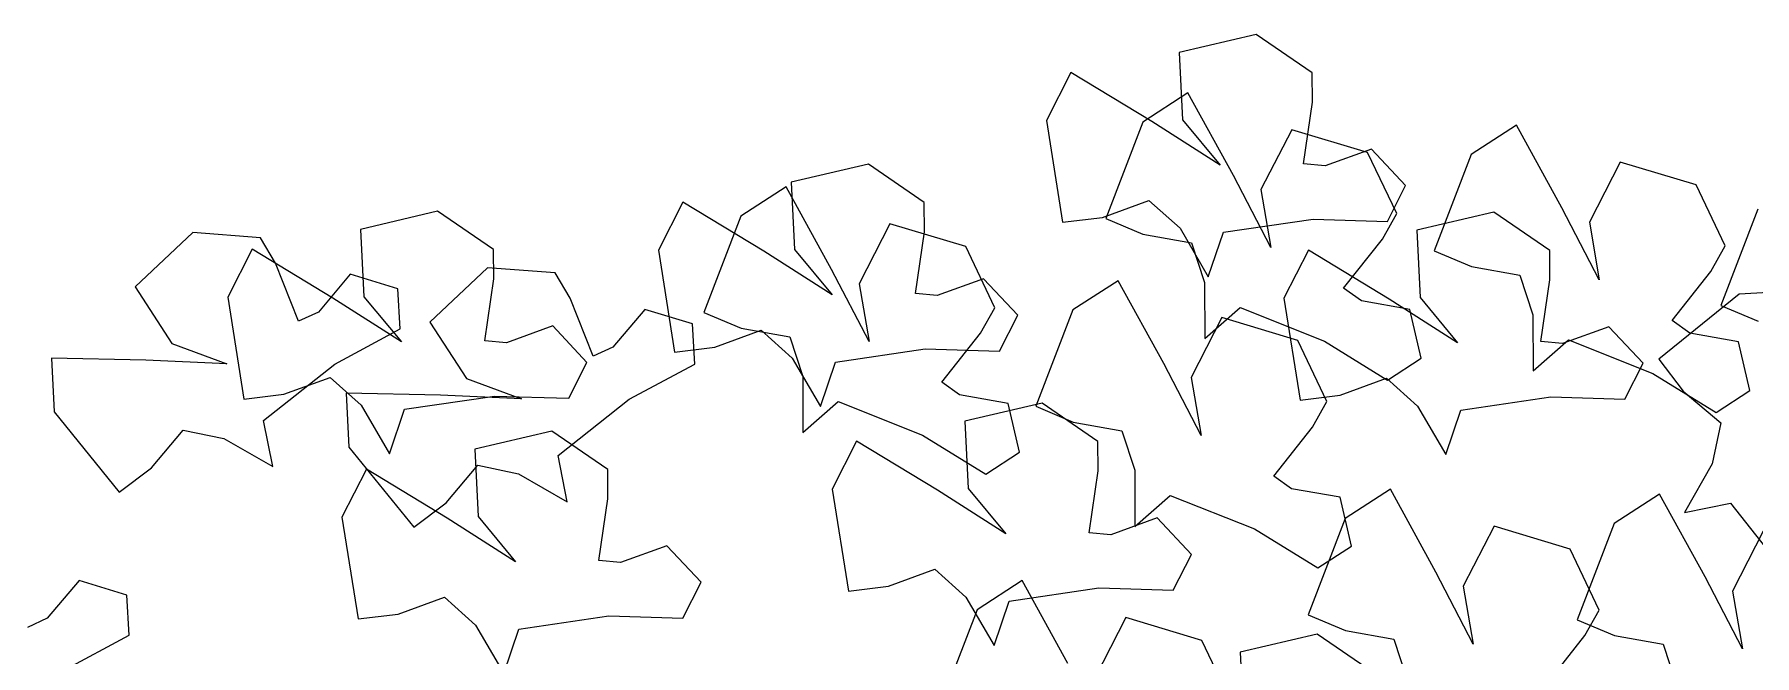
# Model space of a CAD drawing. Header units: millimetres. Extents: x 441156 to 441876, y 4514765 to 4515211.
# Drawn here: x 441540.407 to 441542.04, y 4514823.311 to 4514823.901 of the extents above; entities that cross this region are included whole.
import ezdxf

# ---------------------------------------------------------------- set-up
doc = ezdxf.new("R2010")
doc.units = ezdxf.units.MM
doc.layers.add('01_piscinas', color=254, linetype='Continuous')

msp = doc.modelspace()

# ---------------------------------------------------------------- linework, layer by layer
at = {"layer": '01_piscinas'}
for p, q in [((441541.56657878, 4514823.90137245, 0.00000053), (441541.49333631, 4514823.88411705, 0.00000053)), ((441541.61957077, 4514823.86498153, 0.00000053), (441541.56657878, 4514823.90137245, 0.00000053)), ((441541.49333631, 4514823.88411705, 0.00000053), (441541.49647489, 4514823.82021843, 0.00000053)), ((441541.39052135, 4514823.8652827, 0.00000053), (441541.36732413, 4514823.81973973, 0.00000053)), ((441541.46728828, 4514823.8187798, 0.00000053), (441541.39052135, 4514823.8652827, 0.00000053)), ((441541.61985964, 4514823.83715406, 0.00000053), (441541.61957077, 4514823.86498153, 0.00000053)), ((441541.50171438, 4514823.84596075, 0.00000053), (441541.45885352, 4514823.81811799, 0.00000053)), ((441541.54494505, 4514823.76730459, 0.00000053), (441541.50171438, 4514823.84596075, 0.00000053)), ((441541.6113037, 4514823.77838159, 0.00000053), (441541.61985964, 4514823.83715406, 0.00000053)), ((441541.36732413, 4514823.81973973, 0.00000053), (441541.38263906, 4514823.72295765, 0.00000053)), ((441541.53216775, 4514823.77733289, 0.00000053), (441541.46728828, 4514823.8187798, 0.00000053)), ((441541.49647489, 4514823.82021843, 0.00000053), (441541.53216775, 4514823.77733289, 0.00000053)), ((441541.45885352, 4514823.81811799, 0.00000053), (441541.42372559, 4514823.72664479, 0.00000053)), ((441541.60017192, 4514823.8108643, 0.00000053), (441541.57094071, 4514823.75395718, 0.00000053)), ((441541.67222946, 4514823.78918668, 0.00000053), (441541.60017192, 4514823.8108643, 0.00000053)), ((441541.81350767, 4514823.81522804, 0.00000053), (441541.77064682, 4514823.78738528, 0.00000053)), ((441541.85673834, 4514823.73657188, 0.00000053), (441541.81350767, 4514823.81522804, 0.00000053)), ((441541.67586385, 4514823.79247972, 0.00000053), (441541.63187348, 4514823.77648288, 0.00000053)), ((441541.69992642, 4514823.73117522, 0.00000053), (441541.67222946, 4514823.78918668, 0.00000053)), ((441541.70835155, 4514823.75780745, 0.00000053), (441541.67586385, 4514823.79247972, 0.00000053)), ((441541.77064682, 4514823.78738528, 0.00000053), (441541.73551888, 4514823.69591207, 0.00000053)), ((441541.19836193, 4514823.77818447, 0.00000053), (441541.12511946, 4514823.76092907, 0.00000053)), ((441541.25135393, 4514823.74179355, 0.00000053), (441541.19836193, 4514823.77818447, 0.00000053)), ((441541.63187348, 4514823.77648288, 0.00000053), (441541.6113037, 4514823.77838159, 0.00000053)), ((441541.91196522, 4514823.78013158, 0.00000053), (441541.882734, 4514823.72322446, 0.00000053)), ((441541.98402276, 4514823.75845396, 0.00000053), (441541.91196522, 4514823.78013158, 0.00000053)), ((441541.1202543, 4514823.75663287, 0.00000053), (441541.07739345, 4514823.72879011, 0.00000053)), ((441541.16348497, 4514823.67797671, 0.00000053), (441541.1202543, 4514823.75663287, 0.00000053)), ((441541.12511946, 4514823.76092907, 0.00000053), (441541.12825805, 4514823.69703045, 0.00000053)), ((441541.58040886, 4514823.69897078, 0.00000053), (441541.54494505, 4514823.76730459, 0.00000053)), ((441541.57094071, 4514823.75395718, 0.00000053), (441541.58040886, 4514823.69897078, 0.00000053)), ((441541.69101737, 4514823.72377534, 0.00000053), (441541.70835155, 4514823.75780745, 0.00000053)), ((441542.01171972, 4514823.70044251, 0.00000053), (441541.98402276, 4514823.75845396, 0.00000053)), ((441541.0223045, 4514823.74209471, 0.00000053), (441540.99910729, 4514823.69655175, 0.00000053)), ((441541.09907144, 4514823.69559182, 0.00000053), (441541.0223045, 4514823.74209471, 0.00000053)), ((441541.25164279, 4514823.71396608, 0.00000053), (441541.25135393, 4514823.74179355, 0.00000053)), ((441541.42070092, 4514823.72762371, 0.00000053), (441541.4646913, 4514823.74362055, 0.00000053)), ((441541.4646913, 4514823.74362055, 0.00000053), (441541.49416677, 4514823.71723171, 0.00000053)), ((441541.89220216, 4514823.66823807, 0.00000053), (441541.85673834, 4514823.73657188, 0.00000053)), ((441540.78941133, 4514823.73341615, 0.00000053), (441540.71616886, 4514823.71616075, 0.00000053)), ((441540.84240332, 4514823.69702524, 0.00000053), (441540.78941133, 4514823.73341615, 0.00000053)), ((441541.07739345, 4514823.72879011, 0.00000053), (441541.04226551, 4514823.63731691, 0.00000053)), ((441541.21871185, 4514823.72153642, 0.00000053), (441541.18948063, 4514823.66462929, 0.00000053)), ((441541.29076939, 4514823.6998588, 0.00000053), (441541.21871185, 4514823.72153642, 0.00000053)), ((441541.38263906, 4514823.72295765, 0.00000053), (441541.42070092, 4514823.72762371, 0.00000053)), ((441541.42372559, 4514823.72664479, 0.00000053), (441541.45902116, 4514823.71165478, 0.00000053)), ((441541.53530634, 4514823.71343427, 0.00000053), (441541.62056374, 4514823.72588392, 0.00000053)), ((441541.62056374, 4514823.72588392, 0.00000053), (441541.69101737, 4514823.72377534, 0.00000053)), ((441541.68626285, 4514823.70693149, 0.00000053), (441541.69992642, 4514823.73117522, 0.00000053)), ((441541.79209688, 4514823.7326155, 0.00000053), (441541.71885441, 4514823.7153601, 0.00000053)), ((441541.84508887, 4514823.69622458, 0.00000053), (441541.79209688, 4514823.7326155, 0.00000053)), ((441541.882734, 4514823.72322446, 0.00000053), (441541.89220216, 4514823.66823807, 0.00000053)), ((441542.04281801, 4514823.73556612, 0.00000053), (441542.00769008, 4514823.64409291, 0.00000053)), ((441540.55723098, 4514823.71321938, 0.00000053), (441540.50242884, 4514823.66165453, 0.00000053)), ((441540.62131885, 4514823.70819992, 0.00000053), (441540.55723098, 4514823.71321938, 0.00000053)), ((441540.63548276, 4514823.68424505, 0.00000053), (441540.62131885, 4514823.70819992, 0.00000053)), ((441540.71616886, 4514823.71616075, 0.00000053), (441540.71930745, 4514823.65226213, 0.00000053)), ((441541.24308685, 4514823.65519361, 0.00000053), (441541.25164279, 4514823.71396608, 0.00000053)), ((441541.45902116, 4514823.71165478, 0.00000053), (441541.50511637, 4514823.70351327, 0.00000053)), ((441541.49416677, 4514823.71723171, 0.00000053), (441541.52098438, 4514823.67111874, 0.00000053)), ((441541.52098438, 4514823.67111874, 0.00000053), (441541.53530634, 4514823.71343427, 0.00000053)), ((441541.64946695, 4514823.66031101, 0.00000053), (441541.68626285, 4514823.70693149, 0.00000053)), ((441541.71885441, 4514823.7153601, 0.00000053), (441541.721993, 4514823.65146147, 0.00000053)), ((441540.6133539, 4514823.6973264, 0.00000053), (441540.59015668, 4514823.65178344, 0.00000053)), ((441540.69012083, 4514823.6508235, 0.00000053), (441540.6133539, 4514823.6973264, 0.00000053)), ((441540.84269219, 4514823.66919776, 0.00000053), (441540.84240332, 4514823.69702524, 0.00000053)), ((441540.99910729, 4514823.69655175, 0.00000053), (441541.01442221, 4514823.59976966, 0.00000053)), ((441541.1639509, 4514823.65414491, 0.00000053), (441541.09907144, 4514823.69559182, 0.00000053)), ((441541.12825805, 4514823.69703045, 0.00000053), (441541.1639509, 4514823.65414491, 0.00000053)), ((441541.31846635, 4514823.64184734, 0.00000053), (441541.29076939, 4514823.6998588, 0.00000053)), ((441541.50511637, 4514823.70351327, 0.00000053), (441541.51744846, 4514823.66592212, 0.00000053)), ((441541.61603945, 4514823.69652575, 0.00000053), (441541.59284223, 4514823.65098278, 0.00000053)), ((441541.69280638, 4514823.65002285, 0.00000053), (441541.61603945, 4514823.69652575, 0.00000053)), ((441541.73551888, 4514823.69591207, 0.00000053), (441541.77081445, 4514823.68092207, 0.00000053)), ((441541.84537774, 4514823.66839711, 0.00000053), (441541.84508887, 4514823.69622458, 0.00000053)), ((441541.99805614, 4514823.67619878, 0.00000053), (441542.01171972, 4514823.70044251, 0.00000053)), ((441540.65745933, 4514823.62906863, 0.00000053), (441540.63548276, 4514823.68424505, 0.00000053)), ((441540.706321, 4514823.67355804, 0.00000053), (441540.67622264, 4514823.63770918, 0.00000053)), ((441540.75179231, 4514823.65977483, 0.00000053), (441540.706321, 4514823.67355804, 0.00000053)), ((441540.83691386, 4514823.67983062, 0.00000053), (441540.78211172, 4514823.62826577, 0.00000053)), ((441540.90100174, 4514823.67481116, 0.00000053), (441540.83691386, 4514823.67983062, 0.00000053)), ((441540.91516564, 4514823.65085629, 0.00000053), (441540.90100174, 4514823.67481116, 0.00000053)), ((441541.19894879, 4514823.60964291, 0.00000053), (441541.16348497, 4514823.67797671, 0.00000053)), ((441541.77081445, 4514823.68092207, 0.00000053), (441541.81690966, 4514823.67278056, 0.00000053)), ((441541.81690966, 4514823.67278056, 0.00000053), (441541.82924175, 4514823.63518941, 0.00000053)), ((441541.96126024, 4514823.6295783, 0.00000053), (441541.99805614, 4514823.67619878, 0.00000053)), ((441540.50242884, 4514823.66165453, 0.00000053), (441540.53709625, 4514823.60788599, 0.00000053)), ((441540.75379652, 4514823.62163507, 0.00000053), (441540.75179231, 4514823.65977483, 0.00000053)), ((441540.83413625, 4514823.61042529, 0.00000053), (441540.84269219, 4514823.66919776, 0.00000053)), ((441541.18948063, 4514823.66462929, 0.00000053), (441541.19894879, 4514823.60964291, 0.00000053)), ((441541.26365663, 4514823.65329489, 0.00000053), (441541.24308685, 4514823.65519361, 0.00000053)), ((441541.30764701, 4514823.66929174, 0.00000053), (441541.26365663, 4514823.65329489, 0.00000053)), ((441541.3401347, 4514823.63461947, 0.00000053), (441541.30764701, 4514823.66929174, 0.00000053)), ((441541.43544525, 4514823.66751307, 0.00000053), (441541.39258439, 4514823.63967032, 0.00000053)), ((441541.47867592, 4514823.58885691, 0.00000053), (441541.43544525, 4514823.66751307, 0.00000053)), ((441541.51744846, 4514823.66592212, 0.00000053), (441541.5176167, 4514823.61257832, 0.00000053)), ((441541.66633154, 4514823.64838178, 0.00000053), (441541.64946695, 4514823.66031101, 0.00000053)), ((441541.8368218, 4514823.60962464, 0.00000053), (441541.84537774, 4514823.66839711, 0.00000053)), ((441542.07587803, 4514823.65745798, 0.00000053), (441542.02483805, 4514823.65477587, 0.00000053)), ((441540.59015668, 4514823.65178344, 0.00000053), (441540.60547161, 4514823.55500135, 0.00000053)), ((441540.7550003, 4514823.6093766, 0.00000053), (441540.69012083, 4514823.6508235, 0.00000053)), ((441540.71930745, 4514823.65226213, 0.00000053), (441540.7550003, 4514823.6093766, 0.00000053)), ((441540.93714221, 4514823.59567987, 0.00000053), (441540.91516564, 4514823.65085629, 0.00000053)), ((441540.98600388, 4514823.64016929, 0.00000053), (441540.95590552, 4514823.60432042, 0.00000053)), ((441541.03147519, 4514823.62638607, 0.00000053), (441540.98600388, 4514823.64016929, 0.00000053)), ((441541.30480277, 4514823.61760361, 0.00000053), (441541.31846635, 4514823.64184734, 0.00000053)), ((441541.39258439, 4514823.63967032, 0.00000053), (441541.35745646, 4514823.54819711, 0.00000053)), ((441541.5176167, 4514823.61257832, 0.00000053), (441541.55117765, 4514823.64206366, 0.00000053)), ((441541.55117765, 4514823.64206366, 0.00000053), (441541.63123754, 4514823.61021667, 0.00000053)), ((441541.59284223, 4514823.65098278, 0.00000053), (441541.60815716, 4514823.55420069, 0.00000053)), ((441541.71242675, 4514823.64024027, 0.00000053), (441541.66633154, 4514823.64838178, 0.00000053)), ((441541.75768585, 4514823.60857594, 0.00000053), (441541.69280638, 4514823.65002285, 0.00000053)), ((441541.72322578, 4514823.59396935, 0.00000053), (441541.71242675, 4514823.64024027, 0.00000053)), ((441541.721993, 4514823.65146147, 0.00000053), (441541.75768585, 4514823.60857594, 0.00000053)), ((441542.02483805, 4514823.65477587, 0.00000053), (441541.94867977, 4514823.59312172, 0.00000053)), ((441542.00769008, 4514823.64409291, 0.00000053), (441542.04298565, 4514823.62910291, 0.00000053)), ((441540.67622264, 4514823.63770918, 0.00000053), (441540.65745933, 4514823.62906863, 0.00000053)), ((441540.78211172, 4514823.62826577, 0.00000053), (441540.81677913, 4514823.57449723, 0.00000053)), ((441540.89869641, 4514823.62452342, 0.00000053), (441540.85470603, 4514823.60852658, 0.00000053)), ((441540.9311841, 4514823.58985115, 0.00000053), (441540.89869641, 4514823.62452342, 0.00000053)), ((441541.0334794, 4514823.58824631, 0.00000053), (441541.03147519, 4514823.62638607, 0.00000053)), ((441541.04226551, 4514823.63731691, 0.00000053), (441541.07756109, 4514823.6223269, 0.00000053)), ((441541.07756109, 4514823.6223269, 0.00000053), (441541.12365629, 4514823.61418539, 0.00000053)), ((441541.32280052, 4514823.60058736, 0.00000053), (441541.3401347, 4514823.63461947, 0.00000053)), ((441541.53390279, 4514823.63241662, 0.00000053), (441541.50467158, 4514823.5755095, 0.00000053)), ((441541.60596033, 4514823.610739, 0.00000053), (441541.53390279, 4514823.63241662, 0.00000053)), ((441541.82924175, 4514823.63518941, 0.00000053), (441541.82940999, 4514823.5818456, 0.00000053)), ((441541.90138196, 4514823.62372277, 0.00000053), (441541.85739158, 4514823.60772592, 0.00000053)), ((441541.93386965, 4514823.5890505, 0.00000053), (441541.90138196, 4514823.62372277, 0.00000053)), ((441541.97812484, 4514823.61764907, 0.00000053), (441541.96126024, 4514823.6295783, 0.00000053)), ((441540.53709625, 4514823.60788599, 0.00000053), (441540.58944994, 4514823.58859246, 0.00000053)), ((441540.69172759, 4514823.58823433, 0.00000053), (441540.75379652, 4514823.62163507, 0.00000053)), ((441540.85470603, 4514823.60852658, 0.00000053), (441540.83413625, 4514823.61042529, 0.00000053)), ((441541.05248407, 4514823.60443572, 0.00000053), (441541.09647445, 4514823.62043257, 0.00000053)), ((441541.09647445, 4514823.62043257, 0.00000053), (441541.12594993, 4514823.59404373, 0.00000053)), ((441541.12365629, 4514823.61418539, 0.00000053), (441541.13598838, 4514823.57659424, 0.00000053)), ((441541.26800687, 4514823.57098313, 0.00000053), (441541.30480277, 4514823.61760361, 0.00000053)), ((441541.63365729, 4514823.55272755, 0.00000053), (441541.60596033, 4514823.610739, 0.00000053)), ((441541.63123754, 4514823.61021667, 0.00000053), (441541.69119789, 4514823.57316378, 0.00000053)), ((441541.82940999, 4514823.5818456, 0.00000053), (441541.86297094, 4514823.61133095, 0.00000053)), ((441541.85739158, 4514823.60772592, 0.00000053), (441541.8368218, 4514823.60962464, 0.00000053)), ((441541.86297094, 4514823.61133095, 0.00000053), (441541.94303084, 4514823.57948396, 0.00000053)), ((441542.02422005, 4514823.60950756, 0.00000053), (441541.97812484, 4514823.61764907, 0.00000053)), ((441542.03501908, 4514823.56323664, 0.00000053), (441542.02422005, 4514823.60950756, 0.00000053)), ((441540.42280565, 4514823.59393602, 0.00000053), (441540.42548776, 4514823.54289605, 0.00000053)), ((441540.51253922, 4514823.59204679, 0.00000053), (441540.42280565, 4514823.59393602, 0.00000053)), ((441540.58944994, 4514823.58859246, 0.00000053), (441540.51253922, 4514823.59204679, 0.00000053)), ((441540.91384992, 4514823.55581905, 0.00000053), (441540.9311841, 4514823.58985115, 0.00000053)), ((441540.95590552, 4514823.60432042, 0.00000053), (441540.93714221, 4514823.59567987, 0.00000053)), ((441541.01442221, 4514823.59976966, 0.00000053), (441541.05248407, 4514823.60443572, 0.00000053)), ((441541.12594993, 4514823.59404373, 0.00000053), (441541.15276753, 4514823.54793076, 0.00000053)), ((441541.15276753, 4514823.54793076, 0.00000053), (441541.16708949, 4514823.59024629, 0.00000053)), ((441541.16708949, 4514823.59024629, 0.00000053), (441541.25234689, 4514823.60269593, 0.00000053)), ((441541.25234689, 4514823.60269593, 0.00000053), (441541.32280052, 4514823.60058736, 0.00000053)), ((441541.69119789, 4514823.57316378, 0.00000053), (441541.72322578, 4514823.59396935, 0.00000053)), ((441541.94867977, 4514823.59312172, 0.00000053), (441541.97175163, 4514823.56249221, 0.00000053)), ((441540.62411734, 4514823.53482392, 0.00000053), (441540.69172759, 4514823.58823433, 0.00000053)), ((441540.64353347, 4514823.55966741, 0.00000053), (441540.68752385, 4514823.57566426, 0.00000053)), ((441540.68752385, 4514823.57566426, 0.00000053), (441540.71699932, 4514823.54927541, 0.00000053)), ((441540.81677913, 4514823.57449723, 0.00000053), (441540.86913282, 4514823.5552037, 0.00000053)), ((441540.97141047, 4514823.55484557, 0.00000053), (441541.0334794, 4514823.58824631, 0.00000053)), ((441541.13598838, 4514823.57659424, 0.00000053), (441541.13615662, 4514823.52325044, 0.00000053)), ((441541.51413973, 4514823.52052311, 0.00000053), (441541.47867592, 4514823.58885691, 0.00000053)), ((441541.50467158, 4514823.5755095, 0.00000053), (441541.51413973, 4514823.52052311, 0.00000053)), ((441541.64621902, 4514823.55886675, 0.00000053), (441541.6902094, 4514823.5748636, 0.00000053)), ((441541.6902094, 4514823.5748636, 0.00000053), (441541.71968487, 4514823.54847476, 0.00000053)), ((441541.91653547, 4514823.55501839, 0.00000053), (441541.93386965, 4514823.5890505, 0.00000053)), ((441541.94303084, 4514823.57948396, 0.00000053), (441542.00299119, 4514823.54243106, 0.00000053)), ((441540.60547161, 4514823.55500135, 0.00000053), (441540.64353347, 4514823.55966741, 0.00000053)), ((441540.70248853, 4514823.56054726, 0.00000053), (441540.70517064, 4514823.50950729, 0.00000053)), ((441540.7922221, 4514823.55865804, 0.00000053), (441540.70248853, 4514823.56054726, 0.00000053)), ((441540.75813889, 4514823.54547798, 0.00000053), (441540.84339629, 4514823.55792762, 0.00000053)), ((441540.86913282, 4514823.5552037, 0.00000053), (441540.7922221, 4514823.55865804, 0.00000053)), ((441540.84339629, 4514823.55792762, 0.00000053), (441540.91384992, 4514823.55581905, 0.00000053)), ((441541.28487147, 4514823.5590539, 0.00000053), (441541.26800687, 4514823.57098313, 0.00000053)), ((441541.33096668, 4514823.55091239, 0.00000053), (441541.28487147, 4514823.5590539, 0.00000053)), ((441541.60815716, 4514823.55420069, 0.00000053), (441541.64621902, 4514823.55886675, 0.00000053)), ((441541.76082444, 4514823.54467732, 0.00000053), (441541.84608184, 4514823.55712696, 0.00000053)), ((441541.84608184, 4514823.55712696, 0.00000053), (441541.91653547, 4514823.55501839, 0.00000053)), ((441541.97175163, 4514823.56249221, 0.00000053), (441542.00760049, 4514823.53239385, 0.00000053)), ((441542.00299119, 4514823.54243106, 0.00000053), (441542.03501908, 4514823.56323664, 0.00000053)), ((441540.42548776, 4514823.54289605, 0.00000053), (441540.48714191, 4514823.46673776, 0.00000053)), ((441540.71699932, 4514823.54927541, 0.00000053), (441540.74381693, 4514823.50316244, 0.00000053)), ((441540.74381693, 4514823.50316244, 0.00000053), (441540.75813889, 4514823.54547798, 0.00000053)), ((441540.90380022, 4514823.50143516, 0.00000053), (441540.97141047, 4514823.55484557, 0.00000053)), ((441541.13615662, 4514823.52325044, 0.00000053), (441541.16971757, 4514823.55273578, 0.00000053)), ((441541.16971757, 4514823.55273578, 0.00000053), (441541.24977747, 4514823.52088879, 0.00000053)), ((441541.36326713, 4514823.55120994, 0.00000053), (441541.29002466, 4514823.53395454, 0.00000053)), ((441541.34176571, 4514823.50464147, 0.00000053), (441541.33096668, 4514823.55091239, 0.00000053)), ((441541.35745646, 4514823.54819711, 0.00000053), (441541.39275203, 4514823.5332071, 0.00000053)), ((441541.41625913, 4514823.51481903, 0.00000053), (441541.36326713, 4514823.55120994, 0.00000053)), ((441541.61999372, 4514823.52848381, 0.00000053), (441541.63365729, 4514823.55272755, 0.00000053)), ((441541.71968487, 4514823.54847476, 0.00000053), (441541.74650248, 4514823.50236179, 0.00000053)), ((441541.74650248, 4514823.50236179, 0.00000053), (441541.76082444, 4514823.54467732, 0.00000053)), ((441540.51777142, 4514823.48980962, 0.00000053), (441540.54786978, 4514823.52565849, 0.00000053)), ((441540.54786978, 4514823.52565849, 0.00000053), (441540.58659072, 4514823.51754281, 0.00000053)), ((441540.63287193, 4514823.49101661, 0.00000053), (441540.62411734, 4514823.53482392, 0.00000053)), ((441540.89789933, 4514823.52468992, 0.00000053), (441540.82465686, 4514823.50743452, 0.00000053)), ((441540.95089132, 4514823.488299, 0.00000053), (441540.89789933, 4514823.52468992, 0.00000053)), ((441541.29002466, 4514823.53395454, 0.00000053), (441541.29316325, 4514823.47005592, 0.00000053)), ((441541.39275203, 4514823.5332071, 0.00000053), (441541.43884724, 4514823.52506559, 0.00000053)), ((441541.43884724, 4514823.52506559, 0.00000053), (441541.45117932, 4514823.48747444, 0.00000053)), ((441541.58319782, 4514823.48186333, 0.00000053), (441541.61999372, 4514823.52848381, 0.00000053)), ((441542.00760049, 4514823.53239385, 0.00000053), (441541.99948482, 4514823.49367291, 0.00000053)), ((441540.58659072, 4514823.51754281, 0.00000053), (441540.63287193, 4514823.49101661, 0.00000053)), ((441540.70517064, 4514823.50950729, 0.00000053), (441540.76682479, 4514823.433349, 0.00000053)), ((441541.1872097, 4514823.51512019, 0.00000053), (441541.16401249, 4514823.46957723, 0.00000053)), ((441541.26397664, 4514823.46861729, 0.00000053), (441541.1872097, 4514823.51512019, 0.00000053)), ((441541.24977747, 4514823.52088879, 0.00000053), (441541.30973782, 4514823.4838359, 0.00000053)), ((441541.41654799, 4514823.48699155, 0.00000053), (441541.41625913, 4514823.51481903, 0.00000053)), ((441540.7974543, 4514823.45642087, 0.00000053), (441540.82755266, 4514823.49226973, 0.00000053)), ((441540.82465686, 4514823.50743452, 0.00000053), (441540.82779544, 4514823.4435359, 0.00000053)), ((441540.82755266, 4514823.49226973, 0.00000053), (441540.8662736, 4514823.48415406, 0.00000053)), ((441540.91255481, 4514823.45762786, 0.00000053), (441540.90380022, 4514823.50143516, 0.00000053)), ((441541.30973782, 4514823.4838359, 0.00000053), (441541.34176571, 4514823.50464147, 0.00000053)), ((441541.99948482, 4514823.49367291, 0.00000053), (441541.97295862, 4514823.4473917, 0.00000053)), ((441540.48714191, 4514823.46673776, 0.00000053), (441540.51777142, 4514823.48980962, 0.00000053)), ((441540.72184189, 4514823.48860017, 0.00000053), (441540.69864468, 4514823.4430572, 0.00000053)), ((441540.79860883, 4514823.44209727, 0.00000053), (441540.72184189, 4514823.48860017, 0.00000053)), ((441540.8662736, 4514823.48415406, 0.00000053), (441540.91255481, 4514823.45762786, 0.00000053)), ((441540.95118019, 4514823.46047153, 0.00000053), (441540.95089132, 4514823.488299, 0.00000053)), ((441541.40799205, 4514823.42821908, 0.00000053), (441541.41654799, 4514823.48699155, 0.00000053)), ((441541.45117932, 4514823.48747444, 0.00000053), (441541.45134757, 4514823.43413064, 0.00000053)), ((441541.60006241, 4514823.4699341, 0.00000053), (441541.58319782, 4514823.48186333, 0.00000053)), ((441540.94262424, 4514823.40169906, 0.00000053), (441540.95118019, 4514823.46047153, 0.00000053)), ((441541.16401249, 4514823.46957723, 0.00000053), (441541.17932741, 4514823.37279514, 0.00000053)), ((441541.3288561, 4514823.42717038, 0.00000053), (441541.26397664, 4514823.46861729, 0.00000053)), ((441541.29316325, 4514823.47005592, 0.00000053), (441541.3288561, 4514823.42717038, 0.00000053)), ((441541.45134757, 4514823.43413064, 0.00000053), (441541.48490851, 4514823.46361598, 0.00000053)), ((441541.48490851, 4514823.46361598, 0.00000053), (441541.56496841, 4514823.43176899, 0.00000053)), ((441541.64615762, 4514823.46179259, 0.00000053), (441541.60006241, 4514823.4699341, 0.00000053)), ((441541.65695665, 4514823.41552168, 0.00000053), (441541.64615762, 4514823.46179259, 0.00000053)), ((441541.69386852, 4514823.46948945, 0.00000053), (441541.65100766, 4514823.44164669, 0.00000053)), ((441541.73709919, 4514823.39083329, 0.00000053), (441541.69386852, 4514823.46948945, 0.00000053)), ((441541.94931769, 4514823.4648103, 0.00000053), (441541.90645683, 4514823.43696754, 0.00000053)), ((441541.99254836, 4514823.38615414, 0.00000053), (441541.94931769, 4514823.4648103, 0.00000053)), ((441540.69864468, 4514823.4430572, 0.00000053), (441540.71395961, 4514823.34627511, 0.00000053)), ((441540.76682479, 4514823.433349, 0.00000053), (441540.7974543, 4514823.45642087, 0.00000053)), ((441540.82779544, 4514823.4435359, 0.00000053), (441540.8634883, 4514823.40065036, 0.00000053)), ((441541.97295862, 4514823.4473917, 0.00000053), (441542.01676593, 4514823.45614629, 0.00000053)), ((441542.01676593, 4514823.45614629, 0.00000053), (441542.07017634, 4514823.38853604, 0.00000053)), ((441540.8634883, 4514823.40065036, 0.00000053), (441540.79860883, 4514823.44209727, 0.00000053)), ((441541.42856183, 4514823.42632037, 0.00000053), (441541.40799205, 4514823.42821908, 0.00000053)), ((441541.47255221, 4514823.44231721, 0.00000053), (441541.42856183, 4514823.42632037, 0.00000053)), ((441541.5050399, 4514823.40764494, 0.00000053), (441541.47255221, 4514823.44231721, 0.00000053)), ((441541.56496841, 4514823.43176899, 0.00000053), (441541.62492876, 4514823.3947161, 0.00000053)), ((441541.65100766, 4514823.44164669, 0.00000053), (441541.61587973, 4514823.35017349, 0.00000053)), ((441541.79232606, 4514823.434393, 0.00000053), (441541.76309485, 4514823.37748588, 0.00000053)), ((441541.8643836, 4514823.41271538, 0.00000053), (441541.79232606, 4514823.434393, 0.00000053)), ((441541.90645683, 4514823.43696754, 0.00000053), (441541.8713289, 4514823.34549433, 0.00000053)), ((441542.04777523, 4514823.42971385, 0.00000053), (441542.01854402, 4514823.37280672, 0.00000053)), ((441541.0071844, 4514823.41579719, 0.00000053), (441540.96319403, 4514823.39980034, 0.00000053)), ((441541.0396721, 4514823.38112492, 0.00000053), (441541.0071844, 4514823.41579719, 0.00000053)), ((441541.62492876, 4514823.3947161, 0.00000053), (441541.65695665, 4514823.41552168, 0.00000053)), ((441541.89208056, 4514823.35470392, 0.00000053), (441541.8643836, 4514823.41271538, 0.00000053)), ((441540.96319403, 4514823.39980034, 0.00000053), (441540.94262424, 4514823.40169906, 0.00000053)), ((441541.48770572, 4514823.37361284, 0.00000053), (441541.5050399, 4514823.40764494, 0.00000053)), ((441540.44902985, 4514823.3827657, 0.00000053), (441540.41893149, 4514823.34691683, 0.00000053)), ((441540.49450115, 4514823.36898248, 0.00000053), (441540.44902985, 4514823.3827657, 0.00000053)), ((441541.02233792, 4514823.34709281, 0.00000053), (441541.0396721, 4514823.38112492, 0.00000053)), ((441541.17932741, 4514823.37279514, 0.00000053), (441541.21738927, 4514823.3774612, 0.00000053)), ((441541.21738927, 4514823.3774612, 0.00000053), (441541.26137965, 4514823.39345805, 0.00000053)), ((441541.26137965, 4514823.39345805, 0.00000053), (441541.29085513, 4514823.3670692, 0.00000053)), ((441541.34437243, 4514823.38269402, 0.00000053), (441541.30151158, 4514823.35485126, 0.00000053)), ((441541.3876031, 4514823.30403786, 0.00000053), (441541.34437243, 4514823.38269402, 0.00000053)), ((441541.772563, 4514823.32249949, 0.00000053), (441541.73709919, 4514823.39083329, 0.00000053)), ((441541.76309485, 4514823.37748588, 0.00000053), (441541.772563, 4514823.32249949, 0.00000053)), ((441542.02801217, 4514823.31782033, 0.00000053), (441541.99254836, 4514823.38615414, 0.00000053)), ((441540.49650537, 4514823.33084272, 0.00000053), (441540.49450115, 4514823.36898248, 0.00000053)), ((441540.75202147, 4514823.35094118, 0.00000053), (441540.79601185, 4514823.36693802, 0.00000053)), ((441540.79601185, 4514823.36693802, 0.00000053), (441540.82548732, 4514823.34054918, 0.00000053)), ((441541.29085513, 4514823.3670692, 0.00000053), (441541.31767273, 4514823.32095623, 0.00000053)), ((441541.31767273, 4514823.32095623, 0.00000053), (441541.33199469, 4514823.36327177, 0.00000053)), ((441541.33199469, 4514823.36327177, 0.00000053), (441541.41725209, 4514823.37572141, 0.00000053)), ((441541.41725209, 4514823.37572141, 0.00000053), (441541.48770572, 4514823.37361284, 0.00000053)), ((441542.01854402, 4514823.37280672, 0.00000053), (441542.02801217, 4514823.31782033, 0.00000053)), ((441540.41893149, 4514823.34691683, 0.00000053), (441540.40016817, 4514823.33827628, 0.00000053)), ((441540.71395961, 4514823.34627511, 0.00000053), (441540.75202147, 4514823.35094118, 0.00000053)), ((441540.86662689, 4514823.33675174, 0.00000053), (441540.95188429, 4514823.34920139, 0.00000053)), ((441540.95188429, 4514823.34920139, 0.00000053), (441541.02233792, 4514823.34709281, 0.00000053)), ((441541.30151158, 4514823.35485126, 0.00000053), (441541.26638365, 4514823.26337806, 0.00000053)), ((441541.44282998, 4514823.34759757, 0.00000053), (441541.41359876, 4514823.29069045, 0.00000053)), ((441541.51488752, 4514823.32591995, 0.00000053), (441541.44282998, 4514823.34759757, 0.00000053)), ((441541.61587973, 4514823.35017349, 0.00000053), (441541.6511753, 4514823.33518348, 0.00000053)), ((441541.8713289, 4514823.34549433, 0.00000053), (441541.90662447, 4514823.33050433, 0.00000053)), ((441541.87841699, 4514823.33046019, 0.00000053), (441541.89208056, 4514823.35470392, 0.00000053)), ((441540.43443644, 4514823.29744198, 0.00000053), (441540.49650537, 4514823.33084272, 0.00000053)), ((441540.82548732, 4514823.34054918, 0.00000053), (441540.85230493, 4514823.29443621, 0.00000053)), ((441540.85230493, 4514823.29443621, 0.00000053), (441540.86662689, 4514823.33675174, 0.00000053)), ((441541.62451765, 4514823.33191996, 0.00000053), (441541.55127518, 4514823.31466456, 0.00000053)), ((441541.67750965, 4514823.29552904, 0.00000053), (441541.62451765, 4514823.33191996, 0.00000053)), ((441541.6511753, 4514823.33518348, 0.00000053), (441541.69727051, 4514823.32704197, 0.00000053)), ((441541.84162109, 4514823.28383971, 0.00000053), (441541.87841699, 4514823.33046019, 0.00000053)), ((441541.90662447, 4514823.33050433, 0.00000053), (441541.95271968, 4514823.32236282, 0.00000053)), ((441541.54258448, 4514823.26790849, 0.00000053), (441541.51488752, 4514823.32591995, 0.00000053)), ((441541.55127518, 4514823.31466456, 0.00000053), (441541.55441377, 4514823.25076593, 0.00000053)), ((441541.69727051, 4514823.32704197, 0.00000053), (441541.70960259, 4514823.28945082, 0.00000053)), ((441541.95271968, 4514823.32236282, 0.00000053), (441541.96505176, 4514823.28477167, 0.00000053))]:
    msp.add_line(p, q, dxfattribs=at)

doc.saveas('drawing.dxf')
